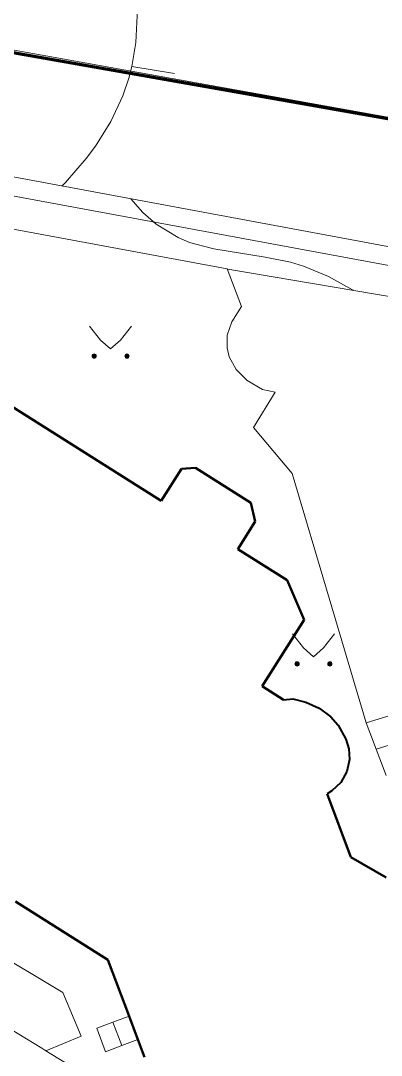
# Model space of a CAD drawing. Extents: x 1000 to 4000, y -5000 to -1000.
# Drawn here: x 1615.78 to 1632.51, y -4673.85 to -4625.92 of the extents above; entities that cross this region are included whole.
import ezdxf

# ---------------------------------------------------------------- set-up
doc = ezdxf.new("R2010")
doc.units = 0
doc.header["$MEASUREMENT"] = 0
for name, color, linetype in [('границы команд_1', 10, 'CONTINUOUS'), ('СЛОЙ_24', 7, 'CONTINUOUS'), ('СЛОЙ_41', 7, 'CONTINUOUS'), ('СЛОЙ_44', 7, 'CONTINUOUS'), ('СЛОЙ_50', 7, 'CONTINUOUS'), ('СЛОЙ_51', 7, 'CONTINUOUS'), ('СЛОЙ_6', 7, 'CONTINUOUS'), ('СЛОЙ_7', 7, 'CONTINUOUS')]:
    doc.layers.add(name, color=color, linetype=linetype)

msp = doc.modelspace()

# ---------------------------------------------------------------- linework, layer by layer
at = {"layer": 'границы команд_1', "color": 6, "lineweight": 100}
msp.add_lwpolyline([(1232.111, -4386.007), (1363.196, -4532.866), (1381.723, -4552.503), (1403.927, -4569.932), (1443.727, -4590.948), (1468.129, -4601.74), (1562.694, -4618.098), (1653.409, -4634.074), (1688.722, -4638.313), (1704.485, -4638.313), (1722.793, -4634.02), (1760.924, -4607.283), (1770.05, -4590.328), (1775.59, -4571.416), (1777.872, -4554.135), (1774.938, -4530.659), (1770.702, -4517.779), (1633.084, -4319.391), (1619.805, -4295.078), (1612.961, -4276.819), (1612.961, -4259.864)], dxfattribs=at)
at = {"layer": 'СЛОЙ_24', "color": 253, "linetype": 'Continuous', "lineweight": 0}
for points in [[(1520.457, -4618.497), (1520.981, -4617.537), (1522.14, -4616.667), (1523.768, -4616.556), (1544.202, -4620.057), (1585.706, -4627.557), (1601.358, -4630.546), (1637.879, -4637.326), (1671.334, -4643.445), (1676.496, -4643.885)], [(1600.739, -4632.862), (1625.361, -4637.419)], [(1625.361, -4637.419), (1626.027, -4639.152), (1625.567, -4639.863), (1625.358, -4640.49), (1625.358, -4641.076), (1625.441, -4641.494), (1625.776, -4642.08), (1626.278, -4642.582), (1626.989, -4643), (1627.574, -4643.126), (1626.57, -4644.757), (1628.368, -4646.89), (1631.805, -4658.449)], [(1625.361, -4637.419), (1625.393, -4637.425), (1638.263, -4639.599), (1638.7, -4639.682)], [(1616.943, -4673.641), (1616.759, -4673.529), (1601.089, -4664.006)], [(1616.943, -4673.641), (1618.58, -4672.966), (1617.737, -4670.943), (1614.201, -4668.84)], [(1620.367, -4675.729), (1616.943, -4673.641)]]:
    msp.add_lwpolyline(points, dxfattribs=at)
at = {"layer": 'СЛОЙ_41', "color": 253, "linetype": 'Continuous', "lineweight": 0}
for p, q in [((1618.972, -4640.066), (1619.482, -4640.716)), ((1620.922, -4640.066), (1620.412, -4640.716)), ((1619.482, -4640.716), (1619.942, -4641.126)), ((1620.412, -4640.716), (1619.942, -4641.126)), ((1628.383, -4654.33), (1628.893, -4654.98)), ((1630.333, -4654.33), (1629.823, -4654.98)), ((1628.893, -4654.98), (1629.353, -4655.39)), ((1629.823, -4654.98), (1629.353, -4655.39))]:
    msp.add_line(p, q, dxfattribs=at)
for centre in [(1619.186, -4641.454), (1620.707, -4641.454), (1628.597, -4655.718), (1630.118, -4655.718)]:
    msp.add_circle(centre, 0.0976, dxfattribs=at)
for points in [[(1619.09, -4641.473), (1619.088, -4641.454), (1619.09, -4641.435)], [(1619.095, -4641.491), (1619.09, -4641.435), (1619.095, -4641.417)], [(1619.09, -4641.473), (1619.09, -4641.435), (1619.095, -4641.491)], [(1619.104, -4641.508), (1619.095, -4641.417), (1619.104, -4641.4)], [(1619.095, -4641.491), (1619.095, -4641.417), (1619.104, -4641.508)], [(1619.117, -4641.523), (1619.104, -4641.4), (1619.117, -4641.385)], [(1619.104, -4641.508), (1619.104, -4641.4), (1619.117, -4641.523)], [(1619.131, -4641.535), (1619.117, -4641.385), (1619.131, -4641.373)], [(1619.117, -4641.523), (1619.117, -4641.385), (1619.131, -4641.535)], [(1619.148, -4641.544), (1619.131, -4641.373), (1619.148, -4641.364)], [(1619.131, -4641.535), (1619.131, -4641.373), (1619.148, -4641.544)], [(1619.167, -4641.55), (1619.148, -4641.364), (1619.167, -4641.358)], [(1619.148, -4641.544), (1619.148, -4641.364), (1619.167, -4641.55)], [(1619.186, -4641.552), (1619.167, -4641.358), (1619.186, -4641.356)], [(1619.167, -4641.55), (1619.167, -4641.358), (1619.186, -4641.552)], [(1620.611, -4641.473), (1620.609, -4641.454), (1620.611, -4641.435)], [(1620.616, -4641.491), (1620.611, -4641.435), (1620.616, -4641.417)], [(1620.611, -4641.473), (1620.611, -4641.435), (1620.616, -4641.491)], [(1620.625, -4641.508), (1620.616, -4641.417), (1620.625, -4641.4)], [(1620.616, -4641.491), (1620.616, -4641.417), (1620.625, -4641.508)], [(1620.638, -4641.523), (1620.625, -4641.4), (1620.638, -4641.385)], [(1620.625, -4641.508), (1620.625, -4641.4), (1620.638, -4641.523)], [(1620.652, -4641.535), (1620.638, -4641.385), (1620.652, -4641.373)], [(1620.638, -4641.523), (1620.638, -4641.385), (1620.652, -4641.535)], [(1620.669, -4641.544), (1620.652, -4641.373), (1620.669, -4641.364)], [(1620.652, -4641.535), (1620.652, -4641.373), (1620.669, -4641.544)], [(1620.688, -4641.55), (1620.669, -4641.364), (1620.688, -4641.358)], [(1620.669, -4641.544), (1620.669, -4641.364), (1620.688, -4641.55)], [(1620.707, -4641.552), (1620.688, -4641.358), (1620.707, -4641.356)], [(1620.688, -4641.55), (1620.688, -4641.358), (1620.707, -4641.552)], [(1628.542, -4655.799), (1628.528, -4655.649), (1628.542, -4655.637)], [(1628.559, -4655.808), (1628.542, -4655.637), (1628.559, -4655.628)], [(1628.542, -4655.799), (1628.542, -4655.637), (1628.559, -4655.808)], [(1628.578, -4655.814), (1628.559, -4655.628), (1628.578, -4655.622)], [(1628.559, -4655.808), (1628.559, -4655.628), (1628.578, -4655.814)], [(1628.597, -4655.816), (1628.578, -4655.622), (1628.597, -4655.62)], [(1628.578, -4655.814), (1628.578, -4655.622), (1628.597, -4655.816)], [(1630.063, -4655.799), (1630.049, -4655.649), (1630.063, -4655.637)], [(1630.08, -4655.808), (1630.063, -4655.637), (1630.08, -4655.628)], [(1630.063, -4655.799), (1630.063, -4655.637), (1630.08, -4655.808)], [(1630.099, -4655.814), (1630.08, -4655.628), (1630.099, -4655.622)], [(1630.08, -4655.808), (1630.08, -4655.628), (1630.099, -4655.814)], [(1630.118, -4655.816), (1630.099, -4655.622), (1630.118, -4655.62)], [(1630.099, -4655.814), (1630.099, -4655.622), (1630.118, -4655.816)], [(1628.501, -4655.737), (1628.499, -4655.718), (1628.501, -4655.699)], [(1628.506, -4655.755), (1628.501, -4655.699), (1628.506, -4655.681)], [(1628.501, -4655.737), (1628.501, -4655.699), (1628.506, -4655.755)], [(1628.515, -4655.772), (1628.506, -4655.681), (1628.515, -4655.664)], [(1628.506, -4655.755), (1628.506, -4655.681), (1628.515, -4655.772)], [(1628.528, -4655.787), (1628.515, -4655.664), (1628.528, -4655.649)], [(1628.515, -4655.772), (1628.515, -4655.664), (1628.528, -4655.787)], [(1628.528, -4655.787), (1628.528, -4655.649), (1628.542, -4655.799)], [(1630.022, -4655.737), (1630.02, -4655.718), (1630.022, -4655.699)], [(1630.027, -4655.755), (1630.022, -4655.699), (1630.027, -4655.681)], [(1630.022, -4655.737), (1630.022, -4655.699), (1630.027, -4655.755)], [(1630.036, -4655.772), (1630.027, -4655.681), (1630.036, -4655.664)], [(1630.027, -4655.755), (1630.027, -4655.681), (1630.036, -4655.772)], [(1630.049, -4655.787), (1630.036, -4655.664), (1630.049, -4655.649)], [(1630.036, -4655.772), (1630.036, -4655.664), (1630.049, -4655.787)], [(1630.049, -4655.787), (1630.049, -4655.649), (1630.063, -4655.799)]]:
    msp.add_solid(points, dxfattribs=at)
at = {"layer": 'СЛОЙ_41', "color": 253, "linetype": 'Continuous', "lineweight": 0, "extrusion": (0, 0, -1)}
for points in [[(-1619.186, -4641.552), (-1619.186, -4641.356), (-1619.205, -4641.55)], [(-1619.205, -4641.55), (-1619.186, -4641.356), (-1619.205, -4641.358)], [(-1619.205, -4641.55), (-1619.205, -4641.358), (-1619.223, -4641.544)], [(-1619.223, -4641.544), (-1619.205, -4641.358), (-1619.223, -4641.364)], [(-1619.223, -4641.544), (-1619.223, -4641.364), (-1619.24, -4641.535)], [(-1619.24, -4641.535), (-1619.223, -4641.364), (-1619.24, -4641.373)], [(-1619.24, -4641.535), (-1619.24, -4641.373), (-1619.255, -4641.523)], [(-1619.255, -4641.523), (-1619.24, -4641.373), (-1619.255, -4641.385)], [(-1619.255, -4641.523), (-1619.255, -4641.385), (-1619.267, -4641.508)], [(-1619.267, -4641.508), (-1619.255, -4641.385), (-1619.267, -4641.4)], [(-1619.267, -4641.508), (-1619.267, -4641.4), (-1619.276, -4641.491)], [(-1619.276, -4641.491), (-1619.267, -4641.4), (-1619.276, -4641.417)], [(-1619.276, -4641.491), (-1619.276, -4641.417), (-1619.281, -4641.473)], [(-1619.281, -4641.473), (-1619.276, -4641.417), (-1619.281, -4641.435)], [(-1619.281, -4641.473), (-1619.281, -4641.435), (-1619.283, -4641.454)], [(-1620.707, -4641.552), (-1620.707, -4641.356), (-1620.726, -4641.55)], [(-1620.726, -4641.55), (-1620.707, -4641.356), (-1620.726, -4641.358)], [(-1620.726, -4641.55), (-1620.726, -4641.358), (-1620.744, -4641.544)], [(-1620.744, -4641.544), (-1620.726, -4641.358), (-1620.744, -4641.364)], [(-1620.744, -4641.544), (-1620.744, -4641.364), (-1620.761, -4641.535)], [(-1620.761, -4641.535), (-1620.744, -4641.364), (-1620.761, -4641.373)], [(-1620.761, -4641.535), (-1620.761, -4641.373), (-1620.776, -4641.523)], [(-1620.776, -4641.523), (-1620.761, -4641.373), (-1620.776, -4641.385)], [(-1620.776, -4641.523), (-1620.776, -4641.385), (-1620.788, -4641.508)], [(-1620.788, -4641.508), (-1620.776, -4641.385), (-1620.788, -4641.4)], [(-1620.788, -4641.508), (-1620.788, -4641.4), (-1620.797, -4641.491)], [(-1620.797, -4641.491), (-1620.788, -4641.4), (-1620.797, -4641.417)], [(-1620.797, -4641.491), (-1620.797, -4641.417), (-1620.802, -4641.473)], [(-1620.802, -4641.473), (-1620.797, -4641.417), (-1620.802, -4641.435)], [(-1620.802, -4641.473), (-1620.802, -4641.435), (-1620.804, -4641.454)], [(-1628.597, -4655.816), (-1628.597, -4655.62), (-1628.616, -4655.814)], [(-1628.616, -4655.814), (-1628.597, -4655.62), (-1628.616, -4655.622)], [(-1628.616, -4655.814), (-1628.616, -4655.622), (-1628.634, -4655.808)], [(-1628.634, -4655.808), (-1628.616, -4655.622), (-1628.634, -4655.628)], [(-1628.634, -4655.808), (-1628.634, -4655.628), (-1628.651, -4655.799)], [(-1628.651, -4655.799), (-1628.634, -4655.628), (-1628.651, -4655.637)], [(-1628.651, -4655.799), (-1628.651, -4655.637), (-1628.666, -4655.787)], [(-1628.666, -4655.787), (-1628.651, -4655.637), (-1628.666, -4655.649)], [(-1630.118, -4655.816), (-1630.118, -4655.62), (-1630.137, -4655.814)], [(-1630.137, -4655.814), (-1630.118, -4655.62), (-1630.137, -4655.622)], [(-1630.137, -4655.814), (-1630.137, -4655.622), (-1630.155, -4655.808)], [(-1630.155, -4655.808), (-1630.137, -4655.622), (-1630.155, -4655.628)], [(-1630.155, -4655.808), (-1630.155, -4655.628), (-1630.172, -4655.799)], [(-1630.172, -4655.799), (-1630.155, -4655.628), (-1630.172, -4655.637)], [(-1630.172, -4655.799), (-1630.172, -4655.637), (-1630.187, -4655.787)], [(-1630.187, -4655.787), (-1630.172, -4655.637), (-1630.187, -4655.649)], [(-1628.666, -4655.787), (-1628.666, -4655.649), (-1628.678, -4655.772)], [(-1628.678, -4655.772), (-1628.666, -4655.649), (-1628.678, -4655.664)], [(-1628.678, -4655.772), (-1628.678, -4655.664), (-1628.687, -4655.755)], [(-1628.687, -4655.755), (-1628.678, -4655.664), (-1628.687, -4655.681)], [(-1628.687, -4655.755), (-1628.687, -4655.681), (-1628.692, -4655.737)], [(-1628.692, -4655.737), (-1628.687, -4655.681), (-1628.692, -4655.699)], [(-1628.692, -4655.737), (-1628.692, -4655.699), (-1628.694, -4655.718)], [(-1630.187, -4655.787), (-1630.187, -4655.649), (-1630.199, -4655.772)], [(-1630.199, -4655.772), (-1630.187, -4655.649), (-1630.199, -4655.664)], [(-1630.199, -4655.772), (-1630.199, -4655.664), (-1630.208, -4655.755)], [(-1630.208, -4655.755), (-1630.199, -4655.664), (-1630.208, -4655.681)], [(-1630.208, -4655.755), (-1630.208, -4655.681), (-1630.213, -4655.737)], [(-1630.213, -4655.737), (-1630.208, -4655.681), (-1630.213, -4655.699)], [(-1630.213, -4655.737), (-1630.213, -4655.699), (-1630.215, -4655.718)]]:
    msp.add_solid(points, dxfattribs=at)
at = {"layer": 'СЛОЙ_44', "color": 253, "linetype": 'Continuous', "lineweight": 0}
msp.add_lwpolyline([(1490.914, -4610.997), (1672.366, -4644.567), (1695.853, -4645.822), (1720.637, -4640.934), (1745.617, -4627.819), (1760.893, -4613.918)], dxfattribs=at)
at = {"layer": 'СЛОЙ_50', "color": 253, "linetype": 'Continuous', "lineweight": 0}
msp.add_line((1620.937, -4628.038), (1622.91, -4628.368), dxfattribs=at)
for points in [[(1620.56, -4622.267), (1620.702, -4622.698), (1620.821, -4623.135), (1621.009, -4624.001), (1621.153, -4625.134), (1621.178, -4625.691), (1621.124, -4626.925), (1620.937, -4628.038), (1620.794, -4628.585), (1620.518, -4629.393), (1619.964, -4630.58), (1619.244, -4631.734), (1618.821, -4632.3), (1617.85, -4633.407), (1617.679, -4633.576)], [(1620.884, -4634.171), (1621.444, -4634.803), (1622.064, -4635.338), (1623.079, -4635.968), (1623.609, -4636.187), (1624.736, -4636.491), (1627.116, -4636.866), (1628.29, -4637.108), (1628.895, -4637.292), (1630.057, -4637.773), (1631.168, -4638.378), (1631.212, -4638.408)]]:
    msp.add_lwpolyline(points, dxfattribs=at)
at = {"layer": 'СЛОЙ_51', "color": 253, "linetype": 'Continuous', "lineweight": 0}
msp.add_lwpolyline([(1324.307, -4490.488), (1379.939, -4551.266), (1400.471, -4567.243), (1446.75, -4594.306), (1468.129, -4601.74), (1607.618, -4625.869), (1673.126, -4637.607), (1701.934, -4638.911), (1722.793, -4634.02), (1737.133, -4625.869), (1760.924, -4607.283), (1770.05, -4590.328), (1775.59, -4571.416), (1777.872, -4554.135), (1774.938, -4530.659), (1770.702, -4517.779), (1750.495, -4486.803), (1663.803, -4365.508), (1637.079, -4326.707), (1619.805, -4295.078), (1612.961, -4276.819), (1611.332, -4259.864)], dxfattribs=at)
at = {"layer": 'СЛОЙ_6', "color": 253, "linetype": 'Continuous', "lineweight": 50}
for p, q in [((1606.381, -4638.133), (1622.295, -4648.167)), ((1622.295, -4648.167), (1623.237, -4646.674)), ((1623.237, -4646.674), (1623.892, -4646.64)), ((1623.892, -4646.64), (1626.45, -4648.252)), ((1626.45, -4648.252), (1626.656, -4649.114)), ((1625.846, -4650.398), (1626.656, -4649.114)), ((1625.846, -4650.398), (1628.133, -4651.839)), ((1628.133, -4651.839), (1628.92, -4653.668)), ((1628.92, -4653.668), (1626.976, -4656.751)), ((1626.976, -4656.751), (1627.97, -4657.378)), ((1629.986, -4661.741), (1631.091, -4664.674)), ((1631.091, -4664.674), (1632.733, -4665.609)), ((1615.533, -4666.728), (1619.823, -4669.433)), ((1619.823, -4669.433), (1620.804, -4672.039)), ((1620.804, -4672.039), (1621.212, -4673.121)), ((1621.212, -4673.121), (1621.519, -4673.935))]:
    msp.add_line(p, q, dxfattribs=at)
at = {"layer": 'СЛОЙ_6', "color": 253, "linetype": 'Continuous', "lineweight": 40}
msp.add_lwpolyline([(1627.97, -4657.378), (1628.403, -4657.34), (1629.009, -4657.497), (1629.625, -4657.768), (1630.168, -4658.176), (1630.503, -4658.552), (1630.858, -4659.211), (1630.994, -4659.649), (1631.036, -4660.151), (1630.9, -4660.695), (1630.628, -4661.217), (1630.21, -4661.593), (1629.986, -4661.741)], dxfattribs=at)
at = {"layer": 'СЛОЙ_7', "color": 253, "linetype": 'Continuous', "lineweight": 0}
for p, q in [((1631.805, -4658.449), (1640.489, -4655.74)), ((1632.264, -4659.668), (1640.703, -4657.035)), ((1632.264, -4659.668), (1631.805, -4658.449)), ((1632.723, -4660.886), (1632.264, -4659.668)), ((1620.056, -4672.32), (1619.308, -4672.602)), ((1620.804, -4672.039), (1620.056, -4672.32)), ((1620.056, -4672.32), (1620.464, -4673.403)), ((1619.308, -4672.602), (1619.716, -4673.684)), ((1621.212, -4673.121), (1620.464, -4673.403)), ((1620.464, -4673.403), (1619.716, -4673.684))]:
    msp.add_line(p, q, dxfattribs=at)

doc.saveas('drawing.dxf')
